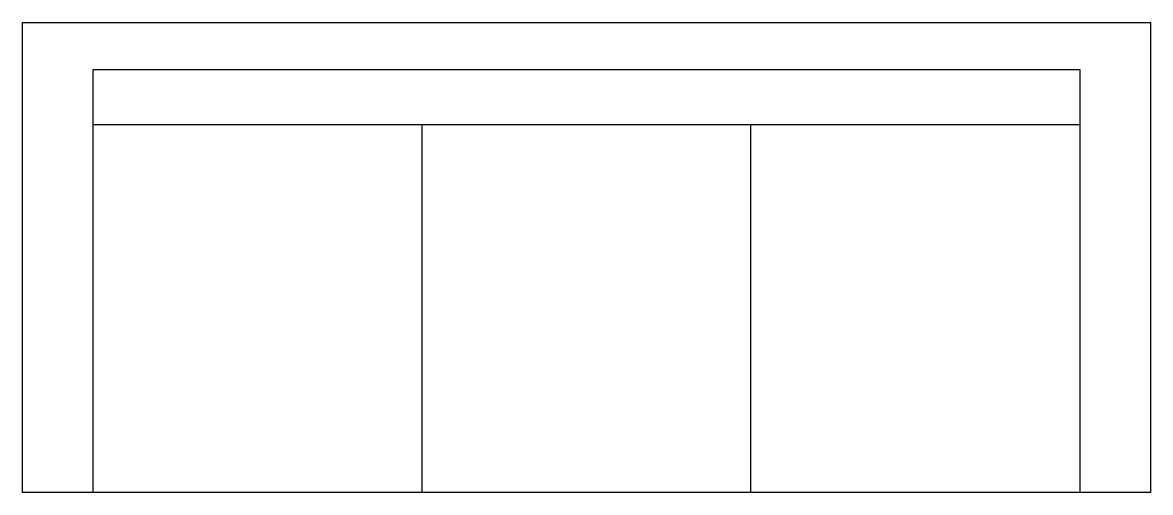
# Model space of a CAD drawing. Extents: x -36 to 36, y -30 to 0.
import ezdxf

# ---------------------------------------------------------------- set-up
doc = ezdxf.new("R2010")
doc.units = 0
doc.header["$LTSCALE"] = 96
doc.header["$MEASUREMENT"] = 0
doc.layers.get('0').update_dxf_attribs({"linetype": 'CONTINUOUS'})

msp = doc.modelspace()

# ---------------------------------------------------------------- linework, layer by layer
at = {"linetype": 'Continuous'}
for p, q in [((-31.5, -3), (31.5, -3)), ((-31.5, -30), (-31.5, -3)), ((31.5, -3), (31.5, -30)), ((-31.5, -6.5), (31.5, -6.5)), ((-10.5, -30), (-10.5, -6.5)), ((10.5, -30), (10.5, -6.5))]:
    msp.add_line(p, q, dxfattribs=at)
msp.add_lwpolyline([(-36, -30), (-36, 0), (36, 0), (36, -30)], close=True, dxfattribs=at)

doc.saveas('drawing.dxf')
